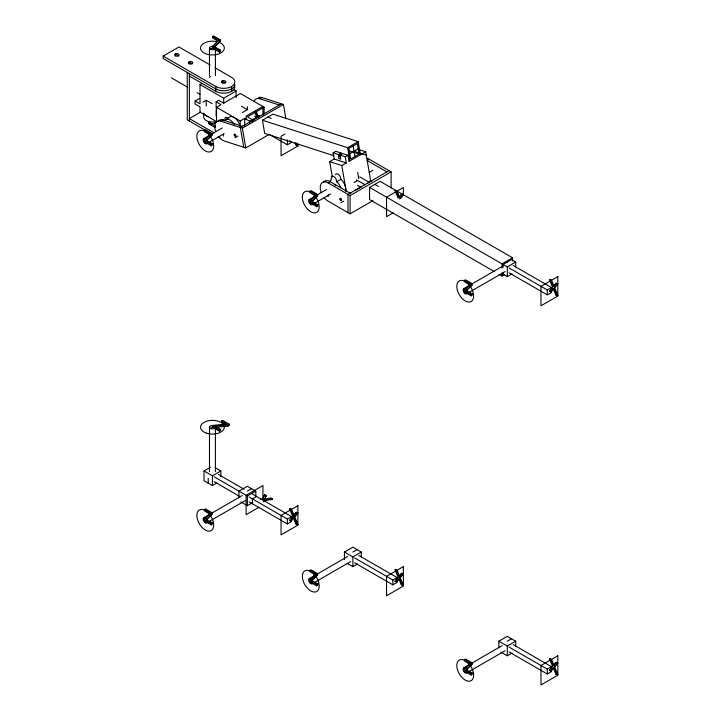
<?xml version="1.0" encoding="UTF-8"?>
<svg xmlns="http://www.w3.org/2000/svg" width="721" height="721" viewBox="0 0 721 721"><rect width="100%" height="100%" fill="white"/><g stroke="black" fill="none" stroke-linecap="round" stroke-linejoin="round"><path stroke-width="1.08" d="M340.7 200.204L340.727 199.302L341.511 199.78M263.58 501.834L264.346 499.941L272.412 498.896L272.412 499.509L264.346 500.545L264.346 499.941M266.148 495.282L264.616 499.545L266.148 495.886L264.634 494.408L262.714 499.076L260.669 499.338M262.714 499.68L264.634 494.408M221.311 119.947A3.722 2.145 60 0 1 223.168 120.137L224.231 120.74L224.42 120.308A8.778 5.074 60 0 1 234.19 124.463M398.965 197.356L401.912 193.913L398.965 197.356L396.568 191.435L395.054 190.56L395.577 190.254M293.474 515.596L294.006 515.299L291.608 509.377L290.094 508.494L289.563 508.801L291.086 509.675L293.474 515.596L295.898 512.46L297.872 512.992L294.213 517.182L297.349 524.852L297.881 524.546L294.745 516.876M294.006 515.299L296.43 512.153M553.404 286.525L553.926 286.219L551.538 280.298L550.015 279.424L549.492 279.721L551.006 280.604L553.404 286.525L555.828 283.38L557.802 283.912L554.143 288.103L557.279 295.772L557.811 295.475L554.665 287.796M553.926 286.219L556.351 283.083M398.965 576.503L399.488 576.196L397.1 570.275L395.577 569.401L395.054 569.698L396.568 570.581L398.965 576.503L401.39 573.357L403.363 573.889L399.704 578.08L402.841 585.749L403.363 585.452L400.227 577.782M399.488 576.196L401.912 573.06M553.404 665.663L553.926 665.357L551.538 659.445L550.015 658.561L549.492 658.868L551.006 659.742L553.404 665.663L555.828 662.527L557.802 663.059L554.143 667.249L557.279 674.919L557.811 674.613L554.665 666.943M553.926 665.357L556.351 662.22M291.266 518.417L293.177 516.047L289.472 520.301L290.905 521.13L293.393 517.939L295.826 523.969L297.349 524.852M290.905 521.13L293.294 518.435M549.492 279.721L552.574 287.273L549.393 291.221L550.835 292.05L553.313 288.86L555.756 294.898L557.279 295.772M553.845 288.553L550.835 292.05M395.054 569.698L398.136 577.26L394.955 581.207L396.397 582.036L398.875 578.837L401.318 584.875L402.841 585.749M398.785 579.333L396.397 582.036M549.492 658.868L552.574 666.42L549.393 670.368L550.835 671.197L553.313 668.007L555.756 674.036L557.279 674.919M553.845 667.7L550.835 671.197M399.704 198.942L403.363 194.751L400.227 198.636M294.213 517.182L297.872 512.992M549.925 290.923L552.466 287.76M554.143 288.103L557.802 283.912M395.487 580.901L398.659 576.953M399.704 578.08L403.363 573.889M549.925 670.061L551.826 667.7M554.143 667.249L557.802 663.059M212.434 48.073L212.434 46.649L217.796 40.98L212.677 38.024L212.677 36.654L213.731 36.05L220.347 39.871L220.347 41.259L213.876 47.541L219.427 50.74L220.473 50.137L220.473 51.497L219.427 52.11L212.434 48.073L210.081 49.1M216.552 42.8L212.434 46.649M204.223 140.334L209.586 134.665L204.467 131.718L204.467 130.348L205.521 129.744L212.136 133.556L212.136 134.944L205.665 141.226L211.217 144.434L212.271 143.821L212.271 145.191L211.217 145.795L204.223 141.767L204.223 140.334L209.108 135.683M309.715 201.24L315.068 195.571L309.958 192.615L309.958 191.254L311.012 190.641L317.619 194.463L317.619 195.851L311.148 202.132L316.699 205.332L317.754 204.728L317.754 206.098L316.699 206.702L309.715 202.664L309.715 201.24L310.769 200.627M312.292 199.014L315.356 195.77M204.223 519.481L209.586 513.812L204.467 510.856L204.467 509.495L205.521 508.882L212.136 512.703L212.136 514.091L205.665 520.373L211.217 523.581L212.271 522.968L212.271 524.338L211.217 524.942L204.223 520.904L204.223 519.481L209.108 514.821M464.153 290.401L469.506 284.732L464.396 281.785L464.396 280.415L465.451 279.811L472.057 283.623L472.057 285.011L465.595 291.293L471.146 294.501L472.192 293.889L472.192 295.259L471.146 295.862L464.153 291.834L464.153 290.401L469.795 284.939M309.715 580.387L315.068 574.718L309.958 571.762L309.958 570.392L311.012 569.788L317.619 573.61L317.619 574.997L311.148 581.279L316.699 584.479L317.754 583.875L317.754 585.236L316.699 585.849L309.715 581.811L309.715 580.387L310.769 579.774M311.535 578.963L315.356 574.916M464.153 669.548L469.506 663.879L464.396 660.923L464.396 659.562L465.451 658.949L472.057 662.77L472.057 664.158L465.595 670.44L471.146 673.648L472.192 673.035L472.192 674.405L471.146 675.009L464.153 670.972L464.153 669.548L469.795 664.077M213.876 47.541L220.347 41.259M205.665 141.226L212.136 134.944M311.148 202.132L317.619 195.851M205.665 520.373L212.136 514.091M465.595 291.293L472.057 285.011M311.148 581.279L317.619 574.997M465.595 670.44L472.057 664.158M340.627 155.61L338.825 156.655A1.487 0.856 60 0 0 339.149 158.521A1.487 0.856 60 0 0 340.6 158.99A1.487 0.856 60 0 0 340.276 157.124L339.861 155.006L342.493 153.492L347.882 155.231L348.955 161.423L365.682 151.761L370.783 181.413L367.998 183.017M234.857 84.348A11.166 6.444 0 0 1 227.971 90.296A11.166 6.444 0 0 1 215.804 88.899L163.18 58.527L163.18 56.094L178.97 46.982L210.153 64.98M212.677 36.654L219.292 40.475L220.347 39.871M209.171 77.3L210.658 76.444M216.904 121.858L200.014 112.116L200.014 106.888L195.076 104.031L195.076 100.994L200.014 103.851L200.014 84.528L201.925 83.429M195.076 100.994L199.672 98.335M202.916 102.175L206.224 100.264L212.118 103.671M216.12 108.222L216.12 101.841L218.751 100.327L223.699 103.184L240.426 93.523L264.111 107.195L264.111 113.81M200.014 84.528L223.699 98.2L236.118 91.026L236.118 97.47M200.501 112.17L189.362 118.595L213.912 132.772M216.543 121.651L216.543 107.312L221.068 104.698L216.12 101.841M215.642 131.285A11.166 6.444 60 0 1 220.941 121.245L223.05 120.037L242.436 126.283M254.053 101.553A11.166 6.444 60 0 1 259.884 98.768L261.984 97.551L283.434 104.473L285.886 118.74M224.231 120.74L228.44 118.316L227.376 117.703A3.722 2.145 60 0 0 224.835 118.487M242.427 112.539L247.375 109.682L247.375 106.708M204.467 130.348L211.082 134.169L212.136 133.556M203.61 138.711L209.739 135.178M211.65 134.07L222.176 127.996M256.937 117.577L254.621 111.917L255.153 111.611L256.667 112.485L258.668 117.424M216.543 107.312L240.219 120.984L244.743 118.37L249.691 121.227L256.64 117.343M264.111 107.195L247.375 116.856L253.882 120.605M254.621 111.917L256.667 112.485M209.432 142.163L224.168 133.655M281.379 103.806L240.336 127.5L243.734 147.264M220.941 121.245L242.391 128.167L283.434 104.473M333.922 155.727L264.688 133.394L262.426 120.218L272.944 114.143L358.157 141.622L360.419 154.799M234.965 137.765L237.921 136.062M218.4 136.359A11.166 6.444 60 0 0 224.348 141.01L245.789 147.931L268.699 134.701M284.795 134.133L281.055 136.296L281.055 155.736L297.89 146.021L297.89 143.858M289.995 140.856L289.472 141.154L291.437 141.686M269.185 134.304L287.364 144.804L291.572 142.37M295.015 142.812L295.826 144.831L296.358 144.524M295.826 144.831L297.881 145.408L297.097 143.488M339.861 155.006L345.251 156.745L346.323 162.946L334.193 159.035L333.129 152.843L335.761 151.32L341.15 153.059L341.502 155.105M262.426 120.218L347.63 147.697L358.157 141.622M333.129 152.843L338.528 154.582L341.15 153.059M332.3 176.951L329.668 161.648L334.193 159.035M349.82 153.681L358.238 148.823M345.251 156.745L347.882 155.231M359.139 154.087L350.721 158.953L348.91 148.409L357.328 143.551L359.139 154.087L348.495 150.653M329.668 161.648L341.799 165.551L346.323 162.946M321.296 192.642A11.166 6.444 60 0 1 328.127 182.918L330.236 181.701L350.091 193.165M391.133 187.983L391.133 171.904L369.17 159.224L367.07 160.441L386.925 171.904M329.371 182.323A8.778 5.074 60 0 1 331.092 180.196L331.29 178.772A3.722 2.145 60 0 1 332.084 176.33L332.642 176.203A3.722 2.145 60 0 1 336.428 180.43L336.653 181.755L340.862 179.322L341.366 179.718A8.778 5.074 60 0 1 345.413 191.056M309.958 191.254L316.564 195.067L317.619 194.463M309.093 199.618L326.703 189.452M312.436 204.503L330.615 194.003M369.233 172.382L372.919 170.255M353.975 182.566L357.274 180.665M389.034 170.688L347.991 194.382L347.991 212.614M349.613 193.634L351.424 192.588M354.984 190.533L360.563 187.316M328.127 182.918L350.091 195.598L391.133 171.904M340.817 202.772L343.773 201.069M494.245 271.538L369.558 199.546L369.558 187.397L380.084 181.322L512.559 257.803L512.559 260.84M324.189 197.644A11.166 6.444 60 0 0 328.127 201.15L350.091 213.831L373 200.6M393.089 212.857L386.537 216.642L386.537 197.194L403.372 187.478L403.372 195.04M216.147 427.256L228.097 426.093L229.296 425.399L229.296 424.182L228.097 424.876L215.056 426.147L220.608 429.355L220.608 430.572L219.427 431.248L212.434 427.22L212.434 426.003L213.668 425.291L226.619 424.002L221.5 421.046L221.5 422.263L224.907 424.227M221.5 421.046L222.681 420.361L229.296 424.182M210.352 428.418L212.434 427.22M369.558 187.397L502.041 263.886L512.559 257.803M464.396 280.415L471.011 284.236L472.057 283.623M463.54 288.779L469.668 285.246M471.579 284.137L501.239 267.013M212.434 426.003L219.427 430.04L220.608 429.355M502.627 264.219L507.305 266.923L515.722 262.056L515.722 266.923M466.875 293.663L505.142 271.574M499.121 274.35L502.041 276.035L504.673 274.512M502.627 273.944L507.305 276.639L511.982 273.944M216.642 483.115L212.434 485.548L204.016 480.682L204.016 470.966L210.568 467.181M204.016 470.966L212.434 475.824L220.851 470.966L220.851 476.365M551.006 280.604L551.538 280.298M509.026 267.915L547.293 290.004L551.502 287.58L551.502 289.202M549.393 291.221L550.799 290.41M509.026 272.772L547.293 294.871L551.502 292.438L551.502 290.815M555.756 294.898L557.811 295.475M247.375 491.136L251.584 488.703M204.467 509.495L211.082 513.307L212.136 512.703M203.61 517.858L209.739 514.316M211.65 513.217L242.265 495.534M214.155 476.815L247.375 495.994L255.793 491.136L255.793 495.994M209.432 521.31L245.221 500.653M256.64 496.481L252.431 498.914L252.431 503.772M240.823 501.942L247.375 505.718L252.053 503.015M259.209 507.151L246.113 514.713L246.113 495.264L262.949 485.548L262.949 499.59M249.096 496.994L287.364 519.084L291.572 516.651L291.572 519.084M289.472 520.301L291.437 520.823M249.096 501.852L287.364 523.942L291.572 521.517L291.572 519.895M295.826 523.969L297.881 524.546M344.44 559.595L344.44 552.043L352.866 547.176L361.284 552.043L361.284 556.9M352.866 552.043L357.075 549.609M309.958 570.392L316.564 574.213L317.619 573.61M309.093 578.756L347.756 556.441M344.44 552.043L352.866 556.9L361.284 552.043M312.436 583.649L350.703 561.551M347.252 563.38L352.866 566.625L357.535 563.921M354.588 557.892L392.855 579.99L397.064 577.557L397.064 579.179M394.955 581.207L396.361 580.396M354.588 562.759L392.855 584.848L397.064 582.415L397.064 580.802M401.318 584.875L401.84 584.569M498.878 647.683L498.878 641.203L507.305 636.346L515.722 641.203L515.722 646.061M507.305 641.203L511.513 638.77M464.396 659.562L471.011 663.374L472.057 662.77M463.54 667.925L469.668 664.383M472.147 662.95L502.195 645.601M498.878 641.203L507.305 646.061L515.722 641.203M466.875 672.81L505.142 650.721M500.753 652.009L507.305 655.786L511.982 653.082M551.006 659.742L551.538 659.445M509.026 647.061L547.293 669.151L551.502 666.718L551.502 668.34M549.393 670.368L551.502 669.151L551.502 671.584L547.293 674.009L509.026 651.919M555.756 674.036L557.811 674.613M264.616 498.932L270.97 498.067L272.412 498.896M259.884 98.768L279.27 105.023M267.689 117.181L271.195 118.316M359.617 149.806L365.682 151.761M354.029 151.248L365.935 155.087M235.713 135.368L234.938 135.097L235.091 136.08M215.498 126.031L209.775 123.003A3.902 2.253 0 0 0 214.507 123.255L215.291 122.885A3.902 2.253 0 0 0 216.336 121.272M215.498 127.491L209.775 124.454A3.902 2.253 0 0 1 208.63 122.3M214.93 46.928L220.473 50.137M215.02 67.792L231.585 77.363A11.166 6.444 0 0 1 231.585 86.475L231.585 91.333M175.32 53.994L178.484 55.823M189.001 61.898L192.165 63.718M222.122 81.004L225.276 82.825M233.271 89.386L236.118 91.026M163.18 56.094L215.804 86.475A11.166 6.444 0 0 0 231.585 86.475M401.39 194.219L402.832 195.049M555.828 283.38L557.27 284.218M515.722 262.056L511.513 259.632L503.096 264.49L503.096 267.41M189.362 76.066L215.804 91.333A11.166 6.444 0 0 0 227.971 92.73A11.166 6.444 0 0 0 234.857 86.772M369.909 180.304L371.793 181.395M241.481 106.284L247.375 109.682M374.821 184.36L378.417 186.433M254.72 116.234L257.136 117.622M359.752 176.87L369.314 182.395M513.235 265.481L551.502 287.58M356.498 179.853L365.105 184.828M171.364 77.832L187.541 87.169M197.076 92.676L199.96 94.334M357.454 185.27L361.284 187.478M216.435 122.318L214.705 121.867A8.778 5.074 0 0 1 203.655 116.973L203.655 113.089M206.359 130.843L187.253 119.812L187.253 72.424M208.252 131.934L210.135 133.024M206.72 140.622L212.271 143.821M312.202 201.519L317.754 204.728M466.64 290.689L472.192 293.889M295.898 512.46L297.349 513.289M401.39 573.357L402.832 574.195M555.828 662.527L557.27 663.356M264.634 495.012L266.148 495.886M215.246 467.722L220.851 470.966M255.793 491.136L247.375 486.278L238.957 491.136L238.957 497.616M218.364 474.391L244.203 489.307M252.35 494.011L291.572 516.651M358.797 555.458L397.064 577.557M513.235 644.628L551.502 666.718M214.155 481.682L239.03 496.039M206.72 519.769L212.271 522.968M312.202 580.666L317.754 583.875M466.64 669.836L472.192 673.035M336.653 181.755L337.158 182.152A8.778 5.074 60 0 1 340.799 187.775M258.307 116.748L258.433 115.54L259.371 115.621M550.015 279.424L551.177 282.253M395.054 190.56L398.136 198.113M550.015 658.561L551.177 661.4M296.178 142.83L297.349 145.705M395.577 569.401L396.352 571.284M289.563 508.801L292.654 516.353M397.1 191.128L399.488 197.049M256.144 112.791L258.136 117.721M400.218 580.549L401.435 583.559M353.119 145.984L354.93 156.52M357.652 172.328L358.743 178.655M347.63 147.697L349.901 160.873M341.799 165.551L346.233 191.317M338.528 154.582L338.879 156.619M340.862 179.322L340.636 177.997A3.722 2.145 60 0 0 336.851 173.77L336.292 173.905A3.722 2.145 60 0 0 335.562 174.806M242.391 128.167L245.789 147.931M223.159 134.097L223.492 136.071M547.293 290.004L547.293 294.871M547.293 669.151L547.293 674.009M507.305 260.84L507.305 262.056M507.305 266.923L507.305 276.639M507.305 646.061L507.305 655.786M503.096 272.268L503.096 274.214M502.041 263.886L502.041 267.933M502.041 272.998L502.041 276.035M471.011 284.236L471.011 285.624M471.146 294.501L471.146 295.862M471.011 663.374L471.011 664.771M471.146 673.648L471.146 675.009M465.207 292.023L465.207 293.636M465.207 671.17L465.207 672.774M392.855 579.99L392.855 584.848M352.866 556.9L352.866 566.625M350.091 195.598L350.091 213.831M328.127 194.769L328.127 196.59M316.699 205.332L316.699 206.702M316.699 584.479L316.699 585.849M316.564 195.067L316.564 196.454M316.564 574.213L316.564 575.601M310.769 202.862L310.769 204.467M310.769 581.207L310.769 583.613M287.364 139.937L287.364 144.804M287.364 519.084L287.364 523.942M270.97 498.067L270.97 498.671M262.949 115.045L262.949 106.402L246.113 116.126L246.113 119.362M252.323 119.704L252.323 121.831M249.691 121.227L249.691 123.354M247.375 495.994L247.375 505.718M244.743 118.37L244.743 126.094M240.219 120.984L240.219 126.103M228.097 424.876L228.097 426.093M223.699 98.2L223.699 103.563M219.427 50.74L219.427 52.11M219.427 430.04L219.427 431.248M219.292 40.475L219.292 41.863M216.12 109.808L216.12 116.18M215.804 86.475L215.804 91.333M215.408 49.19L215.408 75.705M215.39 428.094L215.39 471.633M213.731 36.05L213.731 37.42M212.434 475.824L212.434 485.548M211.217 144.434L211.217 145.795M211.217 523.581L211.217 524.942M211.082 134.169L211.082 135.557M211.082 513.307L211.082 514.704M209.46 48.064L209.46 75.678M209.487 426.994L209.487 471.633M208.225 478.257L208.225 483.115M206.224 100.264L206.224 105.978M205.278 141.956L205.278 143.569M205.278 521.103L205.278 522.707M189.362 73.632L189.362 121.029M208.045 116.505A8.778 5.074 0 0 1 203.953 113.422M211.55 124.715A3.425 1.974 0 0 1 210.721 124.517M210.018 124.201A3.425 1.974 0 0 1 209.009 122.804M228.629 117.884A8.778 5.074 60 0 1 234.821 117.929A8.778 5.074 60 0 1 240.003 126.175M367.133 158.359A11.166 6.444 60 0 1 369.17 159.224M323.396 182.314A11.166 6.444 60 0 1 330.236 181.701M334.174 184.774A3.425 1.974 60 0 1 334.769 184.873M335.391 185.171A3.425 1.974 60 0 1 336.013 185.657M258.361 97.632A11.166 6.444 60 0 1 261.984 97.551M218.093 121.173A11.166 6.444 60 0 1 223.05 120.037M210.108 135.981A11.906 6.877 60 0 1 209.063 152.023A11.906 6.877 60 0 1 196.86 136.017A11.906 6.877 60 0 1 209.487 135.169M207.224 143.209A2.974 1.721 60 0 1 205.557 143.722L205.007 143.407A2.974 1.721 60 0 1 203.25 139.351A2.974 1.721 60 0 1 206.089 139.378M206.557 139.964A2.974 1.721 60 0 1 207.224 141.352M315.591 196.878A11.906 6.877 60 0 1 315.987 212.695A11.906 6.877 60 0 1 302.937 201.132A11.906 6.877 60 0 1 310.03 191.948M313.644 194.58A11.906 6.877 60 0 1 314.978 196.067M312.851 203.583A2.974 1.721 60 0 1 311.039 204.629L310.49 204.313A2.974 1.721 60 0 1 308.732 200.258A2.974 1.721 60 0 1 311.571 200.276M312.049 200.871A2.974 1.721 60 0 1 312.707 202.25M218.391 42.115A11.906 6.877 0 0 1 218.688 53.922A11.906 6.877 0 0 1 200.546 48.469A11.906 6.877 0 0 1 217.472 41.845M215.002 48.938A2.974 1.721 0 0 1 210.316 49.28L209.847 48.92A2.974 1.721 0 0 1 210.343 46.847A2.974 1.721 0 0 1 213.939 46.586M215.318 47.64A2.974 1.721 0 0 1 215.408 48.082M219.878 137.792A11.166 6.444 0 0 1 218.112 137.323M467.388 283.092A11.906 6.877 60 0 1 471.813 301.063A11.906 6.877 60 0 1 457.799 291.554A11.906 6.877 60 0 1 464.477 281.118M467.154 293.276A2.974 1.721 60 0 1 465.478 293.789L464.928 293.474A2.974 1.721 60 0 1 463.17 289.418A2.974 1.721 60 0 1 466.009 289.445M466.487 290.031A2.974 1.721 60 0 1 467.154 291.419M467.388 662.238A11.906 6.877 60 0 1 471.813 680.209A11.906 6.877 60 0 1 457.799 670.701A11.906 6.877 60 0 1 464.477 660.256M467.154 672.423A2.974 1.721 60 0 1 465.478 672.936L464.928 672.621A2.974 1.721 60 0 1 463.17 668.565A2.974 1.721 60 0 1 466.009 668.583M466.487 669.178A2.974 1.721 60 0 1 467.154 670.557M313.644 573.727A11.906 6.877 60 0 1 317.06 591.292A11.906 6.877 60 0 1 303.244 581.225A11.906 6.877 60 0 1 310.03 571.095M312.851 582.721A2.974 1.721 60 0 1 311.039 583.767L310.49 583.451A2.974 1.721 60 0 1 308.732 579.396A2.974 1.721 60 0 1 311.571 579.423M312.049 580.017A2.974 1.721 60 0 1 312.707 581.396M210.108 515.118A11.906 6.877 60 0 1 209.063 531.17A11.906 6.877 60 0 1 196.86 515.164A11.906 6.877 60 0 1 209.487 514.307M207.224 522.355A2.974 1.721 60 0 1 205.557 522.869L205.007 522.554A2.974 1.721 60 0 1 203.25 518.498A2.974 1.721 60 0 1 206.089 518.516M206.557 519.111A2.974 1.721 60 0 1 207.369 521.184M215.182 427.877A2.974 1.721 0 0 1 210.622 428.58L210.072 428.265A2.974 1.721 0 0 1 210.334 426.003A2.974 1.721 0 0 1 214.245 425.85M557.82 276.639L540.975 286.363L540.975 305.803L557.82 296.088L557.82 276.639M297.89 505.718L281.055 515.443L281.055 534.883L297.89 525.158L297.89 505.718M403.372 566.616L386.537 576.34L386.537 595.789L403.372 586.065L403.372 566.616M557.82 655.786L540.975 665.51L540.975 684.95L557.82 675.226L557.82 655.786M339.961 199.077A1.118 0.649 60 0 0 341.267 200.276A1.118 0.649 60 0 0 340.952 198.563A1.118 0.649 60 0 0 339.961 199.077M234.163 134.827A1.118 0.649 60 0 0 235.461 136.089A1.118 0.649 60 0 0 235.199 134.385A1.118 0.649 60 0 0 234.163 134.827M189.001 63.718A2.235 1.289 0 0 0 192.741 63.142A2.235 1.289 0 0 0 190.011 61.564A2.235 1.289 0 0 0 189.001 63.718M175.32 55.823A2.235 1.289 0 0 0 179.06 55.238A2.235 1.289 0 0 0 176.33 53.66A2.235 1.289 0 0 0 175.32 55.823M222.122 82.825A2.235 1.289 0 0 0 225.853 82.248A2.235 1.289 0 0 0 223.122 80.671A2.235 1.289 0 0 0 222.122 82.825M206.485 433.168A11.906 6.877 0 0 0 224.339 427.22A11.906 6.877 0 0 0 206.485 421.262A11.906 6.877 0 0 0 206.485 433.168"/></g></svg>
